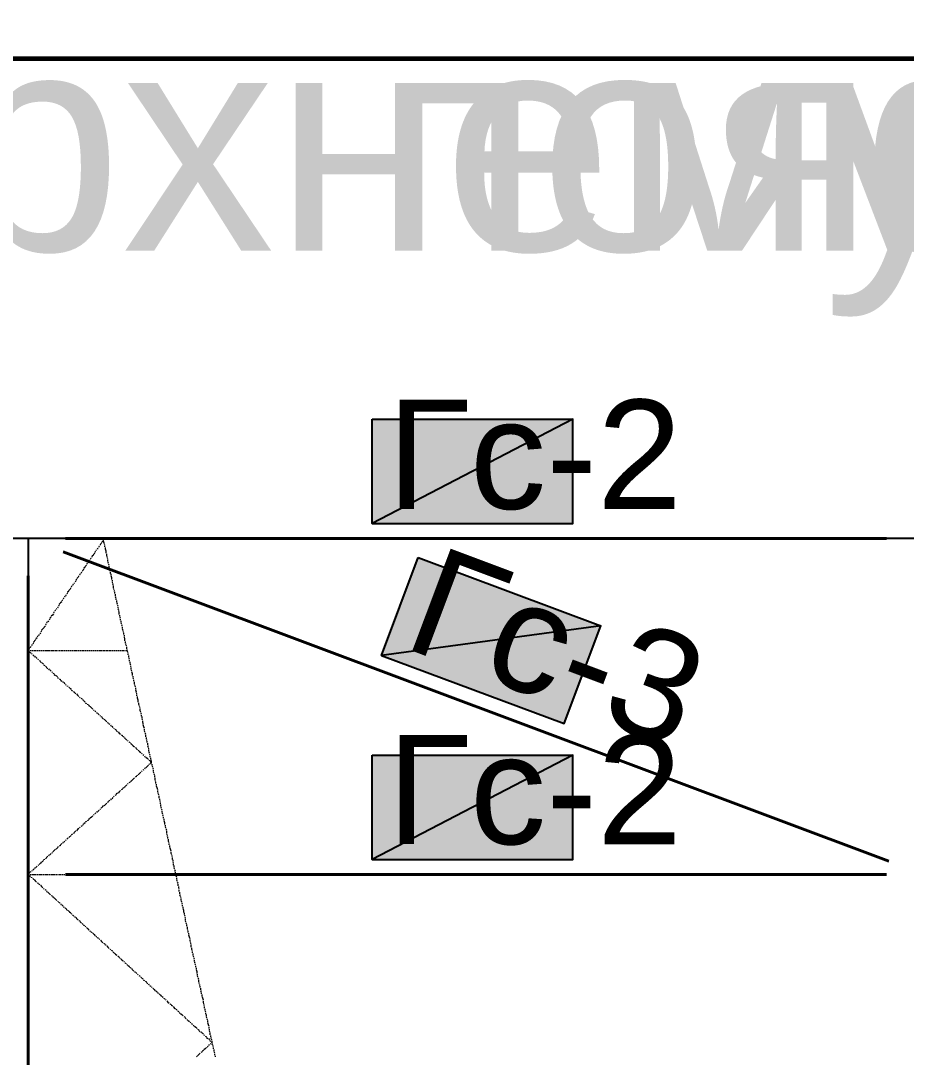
# Model space of a CAD drawing. Extents: x 8 to 21351, y 0 to 420.
# Drawn here: x 15812.33 to 15842, y 381.6 to 416.35 of the extents above; entities that cross this region are included whole.
import ezdxf

# ---------------------------------------------------------------- set-up
doc = ezdxf.new("R2010")
doc.units = 0
doc.styles.add('TEYPDFCAD_TEXT', font='arial.ttf')

msp = doc.modelspace()

# ---------------------------------------------------------------- hatches: boundary and pattern name
at = {"true_color": 0xffffff}
h = msp.add_hatch(color=0, dxfattribs=at)
h.paths.add_polyline_path([(15824.102, 402.992), (15830.833, 402.992), (15824.102, 399.5)])
h.paths.add_polyline_path([(15830.833, 402.992), (15824.102, 399.5), (15830.833, 399.5)])
h = msp.add_hatch(color=0, dxfattribs=at)
h.paths.add_polyline_path([(15825.647, 398.357), (15831.764, 396.071), (15824.42, 395.076)])
h.paths.add_polyline_path([(15831.764, 396.071), (15824.42, 395.076), (15830.537, 392.79)])
h = msp.add_hatch(color=0, dxfattribs=at)
h.paths.add_polyline_path([(15824.102, 391.731), (15830.833, 391.731), (15824.102, 388.239)])
h.paths.add_polyline_path([(15830.833, 391.731), (15824.102, 388.239), (15830.833, 388.239)])

# ---------------------------------------------------------------- linework, layer by layer
at = {"color": 0, "lineweight": 0, "true_color": 0xffffff}
for p, q in [((15824.102, 399.5), (15830.833, 399.5)), ((15824.42, 395.076), (15830.537, 392.79)), ((15824.102, 388.239), (15830.833, 388.239))]:
    msp.add_line(p, q, dxfattribs=at)
at = {"color": 7, "lineweight": 25}
for p, q in [((15822.091, 398.992), (15802.089, 398.992)), ((15812.587, 398.992), (15812.587, 385.593)), ((15824.589, 398.992), (15823.573, 398.992)), ((15846.073, 398.992), (15826.092, 398.992)), ((15812.587, 384.09), (15812.587, 383.074))]:
    msp.add_line(p, q, dxfattribs=at)
at = {"color": 7, "lineweight": 40}
for p, q in [((15841.332, 398.992), (15813.836, 398.992)), ((15841.416, 388.175), (15813.752, 398.547)), ((15812.587, 397.743), (15812.587, 310.219)), ((15841.332, 387.731), (15813.836, 387.731))]:
    msp.add_line(p, q, dxfattribs=at)
at = {"color": 7, "lineweight": 5}
for p, q in [((15815.106, 398.949), (15815.085, 398.928)), ((15815.106, 398.928), (15815.106, 398.949)), ((15814.873, 398.611), (15814.852, 398.589)), ((15814.916, 398.674), (15814.895, 398.632)), ((15814.958, 398.738), (15814.937, 398.695)), ((15815, 398.801), (15814.979, 398.759)), ((15815.043, 398.843), (15815, 398.801)), ((15815.085, 398.907), (15815.043, 398.865)), ((15815.127, 398.843), (15815.106, 398.907)), ((15815.149, 398.78), (15815.127, 398.822)), ((15815.149, 398.716), (15815.149, 398.759)), ((15815.17, 398.653), (15815.17, 398.695)), ((15815.191, 398.568), (15815.17, 398.632)), ((15814.641, 398.272), (15814.619, 398.23)), ((15814.683, 398.335), (15814.662, 398.293)), ((15814.725, 398.399), (15814.704, 398.357)), ((15814.768, 398.441), (15814.725, 398.399)), ((15814.81, 398.505), (15814.768, 398.462)), ((15814.831, 398.568), (15814.81, 398.526)), ((15815.191, 398.505), (15815.191, 398.568)), ((15815.212, 398.441), (15815.212, 398.484)), ((15815.233, 398.378), (15815.212, 398.42)), ((15815.254, 398.314), (15815.233, 398.357)), ((15815.254, 398.23), (15815.254, 398.293)), ((15814.408, 397.933), (15814.387, 397.891)), ((15814.45, 397.976), (15814.429, 397.933)), ((15814.492, 398.039), (15814.45, 397.997)), ((15814.535, 398.103), (15814.492, 398.06)), ((15814.556, 398.166), (15814.535, 398.124)), ((15814.598, 398.209), (15814.577, 398.166)), ((15815.276, 398.166), (15815.254, 398.209)), ((15815.297, 398.103), (15815.276, 398.145)), ((15815.297, 398.039), (15815.297, 398.081)), ((15815.318, 397.954), (15815.297, 398.018)), ((15815.339, 397.891), (15815.318, 397.933)), ((15814.175, 397.574), (15814.154, 397.531)), ((15814.217, 397.637), (15814.175, 397.595)), ((15814.26, 397.7), (15814.217, 397.658)), ((15814.281, 397.743), (15814.26, 397.7)), ((15814.323, 397.806), (15814.302, 397.764)), ((15814.365, 397.87), (15814.344, 397.827)), ((15815.339, 397.827), (15815.339, 397.87)), ((15815.36, 397.764), (15815.36, 397.806)), ((15815.381, 397.679), (15815.36, 397.743)), ((15815.381, 397.616), (15815.381, 397.679)), ((15815.403, 397.552), (15815.403, 397.595)), ((15813.942, 397.235), (15813.9, 397.192)), ((15813.984, 397.298), (15813.942, 397.256)), ((15814.006, 397.341), (15813.984, 397.298)), ((15814.048, 397.404), (15814.027, 397.362)), ((15814.09, 397.468), (15814.069, 397.425)), ((15814.133, 397.51), (15814.111, 397.489)), ((15815.424, 397.489), (15815.403, 397.531)), ((15815.445, 397.425), (15815.424, 397.468)), ((15815.445, 397.341), (15815.445, 397.404)), ((15815.466, 397.277), (15815.445, 397.319)), ((15815.487, 397.214), (15815.466, 397.256)), ((15813.709, 396.875), (15813.667, 396.833)), ((15813.73, 396.938), (15813.709, 396.896)), ((15813.773, 397.002), (15813.752, 396.96)), ((15813.815, 397.065), (15813.794, 397.023)), ((15813.857, 397.108), (15813.836, 397.065)), ((15813.9, 397.171), (15813.879, 397.129)), ((15815.487, 397.15), (15815.487, 397.192)), ((15815.508, 397.065), (15815.508, 397.129)), ((15815.53, 397.002), (15815.508, 397.044)), ((15815.53, 396.938), (15815.53, 396.981)), ((15815.551, 396.875), (15815.551, 396.917)), ((15815.572, 396.79), (15815.551, 396.854)), ((15813.455, 396.536), (15813.434, 396.494)), ((15813.498, 396.6), (15813.476, 396.557)), ((15813.54, 396.642), (15813.519, 396.621)), ((15813.582, 396.706), (15813.561, 396.663)), ((15813.625, 396.769), (15813.603, 396.727)), ((15813.667, 396.833), (15813.625, 396.79)), ((15815.593, 396.727), (15815.572, 396.769)), ((15815.593, 396.663), (15815.593, 396.706)), ((15815.614, 396.6), (15815.593, 396.642)), ((15815.635, 396.515), (15815.614, 396.579)), ((15815.635, 396.452), (15815.635, 396.515)), ((15813.222, 396.198), (15813.201, 396.155)), ((15813.265, 396.24), (15813.244, 396.198)), ((15813.307, 396.303), (15813.286, 396.261)), ((15813.349, 396.367), (15813.307, 396.325)), ((15813.392, 396.43), (15813.349, 396.388)), ((15813.434, 396.473), (15813.392, 396.43)), ((15815.657, 396.388), (15815.657, 396.43)), ((15815.678, 396.325), (15815.657, 396.367)), ((15815.678, 396.261), (15815.678, 396.303)), ((15815.699, 396.176), (15815.699, 396.24)), ((15815.72, 396.113), (15815.699, 396.155)), ((15812.99, 395.838), (15812.968, 395.796)), ((15813.032, 395.901), (15813.011, 395.859)), ((15813.074, 395.965), (15813.032, 395.923)), ((15813.117, 396.007), (15813.074, 395.965)), ((15813.159, 396.071), (15813.117, 396.028)), ((15813.18, 396.134), (15813.159, 396.092)), ((15815.741, 396.049), (15815.72, 396.092)), ((15815.741, 395.986), (15815.741, 396.028)), ((15815.762, 395.901), (15815.741, 395.965)), ((15815.784, 395.838), (15815.762, 395.88)), ((15815.784, 395.774), (15815.784, 395.817)), ((15812.757, 395.499), (15812.736, 395.457)), ((15812.799, 395.541), (15812.757, 395.52)), ((15812.841, 395.605), (15812.799, 395.563)), ((15812.884, 395.668), (15812.841, 395.626)), ((15812.905, 395.732), (15812.884, 395.69)), ((15812.947, 395.774), (15812.926, 395.732)), ((15815.805, 395.711), (15815.805, 395.753)), ((15815.826, 395.626), (15815.805, 395.69)), ((15815.826, 395.563), (15815.826, 395.626)), ((15815.847, 395.499), (15815.847, 395.541)), ((15815.868, 395.436), (15815.847, 395.478)), ((15812.587, 395.266), (15812.587, 395.245)), ((15812.587, 395.245), (15812.63, 395.203)), ((15812.587, 395.203), (15812.587, 395.245)), ((15812.587, 395.245), (15812.63, 395.245)), ((15812.587, 395.139), (15812.587, 395.182)), ((15812.587, 395.055), (15812.587, 395.118)), ((15812.63, 395.33), (15812.609, 395.288)), ((15812.63, 395.182), (15812.672, 395.16)), ((15812.672, 395.372), (15812.651, 395.33)), ((15812.651, 395.245), (15812.693, 395.245)), ((15812.714, 395.436), (15812.693, 395.393)), ((15812.693, 395.139), (15812.714, 395.118)), ((15812.714, 395.245), (15812.757, 395.245)), ((15812.778, 395.245), (15812.841, 395.245)), ((15812.863, 395.245), (15812.905, 395.245)), ((15812.926, 395.245), (15812.968, 395.245)), ((15812.99, 395.245), (15813.053, 395.245)), ((15813.074, 395.245), (15813.117, 395.245)), ((15813.138, 395.245), (15813.18, 395.245)), ((15813.201, 395.245), (15813.265, 395.245)), ((15813.265, 395.245), (15813.328, 395.245)), ((15813.349, 395.245), (15813.392, 395.245)), ((15813.413, 395.245), (15813.455, 395.245)), ((15813.476, 395.245), (15813.54, 395.245)), ((15813.561, 395.245), (15813.603, 395.245)), ((15813.625, 395.245), (15813.667, 395.245)), ((15813.688, 395.245), (15813.752, 395.245)), ((15813.773, 395.245), (15813.815, 395.245)), ((15813.836, 395.245), (15813.879, 395.245)), ((15813.9, 395.245), (15813.963, 395.245)), ((15813.984, 395.245), (15814.027, 395.245)), ((15814.048, 395.245), (15814.09, 395.245)), ((15814.111, 395.245), (15814.175, 395.245)), ((15814.175, 395.245), (15814.238, 395.245)), ((15814.26, 395.245), (15814.302, 395.245)), ((15814.323, 395.245), (15814.365, 395.245)), ((15814.387, 395.245), (15814.45, 395.245)), ((15814.471, 395.245), (15814.514, 395.245)), ((15814.535, 395.245), (15814.577, 395.245)), ((15814.598, 395.245), (15814.662, 395.245)), ((15814.683, 395.245), (15814.725, 395.245)), ((15814.746, 395.245), (15814.789, 395.245)), ((15814.81, 395.245), (15814.873, 395.245)), ((15814.895, 395.245), (15814.937, 395.245)), ((15814.958, 395.245), (15815, 395.245)), ((15815.022, 395.245), (15815.064, 395.245)), ((15815.085, 395.245), (15815.149, 395.245)), ((15815.17, 395.245), (15815.212, 395.245)), ((15815.233, 395.245), (15815.276, 395.245)), ((15815.297, 395.245), (15815.36, 395.245)), ((15815.381, 395.245), (15815.424, 395.245)), ((15815.445, 395.245), (15815.487, 395.245)), ((15815.508, 395.245), (15815.572, 395.245)), ((15815.593, 395.245), (15815.635, 395.245)), ((15815.657, 395.245), (15815.699, 395.245)), ((15815.72, 395.245), (15815.784, 395.245)), ((15815.805, 395.245), (15815.847, 395.245)), ((15815.889, 395.372), (15815.868, 395.414)), ((15815.868, 395.245), (15815.911, 395.245)), ((15815.889, 395.288), (15815.889, 395.351)), ((15815.911, 395.224), (15815.889, 395.266)), ((15815.932, 395.16), (15815.911, 395.203)), ((15815.932, 395.097), (15815.932, 395.139)), ((15812.587, 394.991), (15812.587, 395.055)), ((15812.587, 394.928), (15812.587, 394.97)), ((15812.587, 394.864), (15812.587, 394.906)), ((15812.587, 394.779), (15812.587, 394.843)), ((15812.736, 395.097), (15812.778, 395.055)), ((15812.799, 395.055), (15812.82, 395.012)), ((15812.841, 395.012), (15812.884, 394.97)), ((15812.905, 394.949), (15812.926, 394.928)), ((15812.947, 394.906), (15812.99, 394.885)), ((15812.99, 394.864), (15813.032, 394.822)), ((15813.053, 394.822), (15813.095, 394.779)), ((15815.953, 395.012), (15815.953, 395.076)), ((15815.974, 394.949), (15815.953, 394.991)), ((15815.974, 394.885), (15815.974, 394.928)), ((15815.995, 394.822), (15815.995, 394.864)), ((15816.016, 394.737), (15815.995, 394.801)), ((15812.587, 394.716), (15812.587, 394.758)), ((15812.587, 394.652), (15812.587, 394.695)), ((15812.587, 394.568), (15812.587, 394.631)), ((15812.587, 394.504), (15812.587, 394.547)), ((15812.587, 394.441), (15812.587, 394.483)), ((15812.587, 394.356), (15812.587, 394.42)), ((15813.095, 394.758), (15813.138, 394.737)), ((15813.159, 394.716), (15813.201, 394.695)), ((15813.201, 394.674), (15813.244, 394.631)), ((15813.265, 394.631), (15813.286, 394.589)), ((15813.307, 394.589), (15813.349, 394.547)), ((15813.371, 394.525), (15813.392, 394.504)), ((15813.413, 394.483), (15813.455, 394.462)), ((15813.455, 394.441), (15813.498, 394.399)), ((15816.038, 394.674), (15816.016, 394.716)), ((15816.038, 394.61), (15816.038, 394.652)), ((15816.059, 394.547), (15816.038, 394.589)), ((15816.08, 394.462), (15816.059, 394.525)), ((15816.08, 394.399), (15816.08, 394.462)), ((15812.587, 394.293), (15812.587, 394.335)), ((15812.587, 394.229), (15812.587, 394.271)), ((15812.587, 394.144), (15812.587, 394.208)), ((15812.587, 394.081), (15812.587, 394.144)), ((15813.519, 394.399), (15813.561, 394.356)), ((15813.561, 394.335), (15813.603, 394.314)), ((15813.625, 394.293), (15813.667, 394.271)), ((15813.667, 394.25), (15813.709, 394.208)), ((15813.73, 394.208), (15813.752, 394.166)), ((15813.773, 394.166), (15813.815, 394.123)), ((15813.836, 394.102), (15813.857, 394.081)), ((15816.101, 394.335), (15816.101, 394.377)), ((15816.122, 394.271), (15816.101, 394.314)), ((15816.122, 394.208), (15816.122, 394.25)), ((15816.143, 394.123), (15816.143, 394.187)), ((15816.165, 394.06), (15816.143, 394.102)), ((15812.587, 394.017), (15812.587, 394.06)), ((15812.587, 393.954), (15812.587, 393.996)), ((15812.587, 393.869), (15812.587, 393.933)), ((15812.587, 393.806), (15812.587, 393.848)), ((15812.587, 393.742), (15812.587, 393.785)), ((15812.587, 393.658), (15812.587, 393.721)), ((15813.879, 394.06), (15813.921, 394.039)), ((15813.942, 394.017), (15813.963, 393.975)), ((15813.984, 393.975), (15814.027, 393.933)), ((15814.027, 393.912), (15814.069, 393.89)), ((15814.09, 393.869), (15814.133, 393.848)), ((15814.133, 393.827), (15814.175, 393.785)), ((15814.196, 393.785), (15814.238, 393.742)), ((15814.238, 393.742), (15814.281, 393.7)), ((15816.186, 393.996), (15816.165, 394.039)), ((15816.186, 393.933), (15816.186, 393.975)), ((15816.207, 393.848), (15816.186, 393.912)), ((15816.228, 393.785), (15816.207, 393.827)), ((15816.228, 393.721), (15816.228, 393.764)), ((15812.587, 393.594), (15812.587, 393.637)), ((15812.587, 393.531), (15812.587, 393.573)), ((15812.587, 393.446), (15812.587, 393.51)), ((15812.587, 393.382), (15812.587, 393.425)), ((15814.302, 393.679), (15814.323, 393.658)), ((15814.344, 393.637), (15814.387, 393.615)), ((15814.408, 393.594), (15814.429, 393.552)), ((15814.45, 393.552), (15814.492, 393.51)), ((15814.492, 393.488), (15814.535, 393.467)), ((15814.556, 393.446), (15814.598, 393.425)), ((15814.598, 393.404), (15814.641, 393.361)), ((15816.249, 393.658), (15816.249, 393.7)), ((15816.27, 393.573), (15816.249, 393.637)), ((15816.27, 393.51), (15816.27, 393.573)), ((15816.292, 393.446), (15816.292, 393.488)), ((15816.313, 393.382), (15816.292, 393.425)), ((15812.587, 393.319), (15812.587, 393.361)), ((15812.587, 393.234), (15812.587, 393.298)), ((15812.587, 393.171), (15812.587, 393.234)), ((15812.587, 393.107), (15812.587, 393.15)), ((15812.587, 393.044), (15812.587, 393.086)), ((15814.662, 393.361), (15814.704, 393.319)), ((15814.704, 393.319), (15814.746, 393.277)), ((15814.768, 393.255), (15814.789, 393.234)), ((15814.81, 393.213), (15814.852, 393.192)), ((15814.873, 393.171), (15814.895, 393.128)), ((15814.916, 393.128), (15814.958, 393.086)), ((15814.979, 393.065), (15815, 393.044)), ((15816.334, 393.319), (15816.313, 393.361)), ((15816.334, 393.234), (15816.334, 393.298)), ((15816.355, 393.171), (15816.334, 393.213)), ((15816.376, 393.107), (15816.355, 393.15)), ((15816.376, 393.044), (15816.376, 393.086)), ((15812.587, 392.959), (15812.587, 393.023)), ((15812.587, 392.896), (15812.587, 392.938)), ((15812.587, 392.832), (15812.587, 392.874)), ((15812.587, 392.747), (15812.587, 392.811)), ((15812.587, 392.684), (15812.587, 392.726)), ((15815.022, 393.023), (15815.064, 393.002)), ((15815.064, 392.98), (15815.106, 392.938)), ((15815.127, 392.938), (15815.17, 392.896)), ((15815.17, 392.896), (15815.212, 392.853)), ((15815.233, 392.832), (15815.276, 392.811)), ((15815.276, 392.79), (15815.318, 392.769)), ((15815.339, 392.747), (15815.36, 392.705)), ((15815.381, 392.705), (15815.424, 392.663)), ((15816.397, 392.959), (15816.397, 393.023)), ((15816.419, 392.896), (15816.397, 392.938)), ((15816.419, 392.832), (15816.419, 392.874)), ((15816.44, 392.769), (15816.44, 392.811)), ((15816.461, 392.684), (15816.44, 392.747)), ((15816.482, 392.62), (15816.461, 392.684)), ((15812.587, 392.62), (15812.587, 392.663)), ((15812.587, 392.536), (15812.587, 392.599)), ((15812.587, 392.472), (15812.587, 392.515)), ((15812.587, 392.409), (15812.587, 392.451)), ((15812.587, 392.324), (15812.587, 392.388)), ((15815.445, 392.642), (15815.466, 392.62)), ((15815.487, 392.599), (15815.53, 392.578)), ((15815.53, 392.557), (15815.572, 392.515)), ((15815.593, 392.515), (15815.635, 392.472)), ((15815.635, 392.472), (15815.678, 392.43)), ((15815.699, 392.409), (15815.741, 392.388)), ((15815.741, 392.366), (15815.784, 392.345)), ((15816.482, 392.557), (15816.482, 392.599)), ((15816.503, 392.493), (15816.482, 392.536)), ((15816.524, 392.43), (15816.503, 392.472)), ((15816.524, 392.345), (15816.524, 392.409)), ((15812.587, 392.261), (15812.587, 392.324)), ((15812.587, 392.197), (15812.587, 392.239)), ((15812.587, 392.134), (15812.587, 392.176)), ((15812.587, 392.049), (15812.587, 392.113)), ((15812.587, 391.985), (15812.587, 392.028)), ((15815.805, 392.324), (15815.826, 392.282)), ((15815.847, 392.282), (15815.889, 392.239)), ((15815.911, 392.218), (15815.932, 392.197)), ((15815.953, 392.176), (15815.995, 392.155)), ((15816.016, 392.134), (15816.038, 392.091)), ((15816.059, 392.091), (15816.101, 392.049)), ((15816.101, 392.049), (15816.143, 392.007)), ((15816.165, 391.985), (15816.207, 391.964)), ((15816.546, 392.282), (15816.546, 392.324)), ((15816.567, 392.218), (15816.546, 392.261)), ((15816.567, 392.155), (15816.567, 392.197)), ((15816.588, 392.07), (15816.588, 392.134)), ((15816.609, 392.007), (15816.588, 392.049)), ((15816.63, 391.943), (15816.609, 391.985)), ((15812.587, 391.922), (15812.587, 391.964)), ((15812.587, 391.837), (15812.587, 391.901)), ((15812.587, 391.774), (15812.587, 391.816)), ((15812.587, 391.71), (15812.587, 391.753)), ((15812.587, 391.626), (15812.587, 391.689)), ((15816.207, 391.943), (15816.249, 391.922)), ((15816.27, 391.901), (15816.313, 391.858)), ((15816.313, 391.858), (15816.355, 391.816)), ((15816.376, 391.795), (15816.397, 391.774)), ((15816.419, 391.753), (15816.461, 391.731)), ((15816.482, 391.71), (15816.503, 391.668)), ((15816.524, 391.668), (15816.567, 391.626)), ((15816.63, 391.88), (15816.63, 391.922)), ((15816.651, 391.795), (15816.63, 391.858)), ((15816.673, 391.731), (15816.651, 391.774)), ((15816.673, 391.668), (15816.673, 391.71)), ((15816.694, 391.604), (15816.694, 391.647)), ((15812.587, 391.562), (15812.587, 391.604)), ((15812.587, 391.499), (15812.587, 391.541)), ((15812.587, 391.414), (15812.587, 391.478)), ((15812.587, 391.351), (15812.587, 391.414)), ((15812.587, 391.287), (15812.587, 391.329)), ((15816.503, 391.308), (15816.482, 391.266)), ((15816.567, 391.351), (15816.524, 391.308)), ((15816.567, 391.626), (15816.609, 391.583)), ((15816.609, 391.393), (15816.567, 391.351)), ((15816.63, 391.562), (15816.673, 391.541)), ((15816.673, 391.435), (15816.63, 391.414)), ((15816.673, 391.52), (15816.715, 391.499)), ((15816.715, 391.499), (15816.673, 391.456)), ((15816.715, 391.52), (15816.694, 391.583)), ((15816.715, 391.456), (15816.715, 391.52)), ((15816.736, 391.393), (15816.736, 391.435)), ((15816.757, 391.329), (15816.736, 391.372)), ((15816.778, 391.266), (15816.757, 391.308)), ((15812.587, 391.223), (15812.587, 391.266)), ((15812.587, 391.139), (15812.587, 391.202)), ((15812.587, 391.075), (15812.587, 391.118)), ((15812.587, 391.012), (15812.587, 391.054)), ((15812.587, 390.927), (15812.587, 390.991)), ((15816.143, 390.969), (15816.101, 390.927)), ((15816.207, 391.012), (15816.165, 390.991)), ((15816.249, 391.054), (15816.207, 391.033)), ((15816.313, 391.118), (15816.27, 391.075)), ((15816.355, 391.16), (15816.313, 391.118)), ((15816.397, 391.202), (15816.376, 391.181)), ((15816.461, 391.245), (15816.419, 391.223)), ((15816.778, 391.181), (15816.778, 391.245)), ((15816.8, 391.118), (15816.778, 391.16)), ((15816.821, 391.054), (15816.8, 391.096)), ((15816.821, 390.991), (15816.821, 391.033)), ((15816.842, 390.906), (15816.842, 390.969)), ((15812.587, 390.864), (15812.587, 390.906)), ((15812.587, 390.8), (15812.587, 390.842)), ((15812.587, 390.716), (15812.587, 390.779)), ((15812.587, 390.652), (15812.587, 390.694)), ((15812.587, 390.589), (15812.587, 390.631)), ((15815.784, 390.631), (15815.741, 390.61)), ((15815.826, 390.694), (15815.805, 390.652)), ((15815.889, 390.737), (15815.847, 390.694)), ((15815.932, 390.779), (15815.911, 390.758)), ((15815.995, 390.821), (15815.953, 390.8)), ((15816.038, 390.885), (15816.016, 390.842)), ((15816.101, 390.927), (15816.059, 390.885)), ((15816.863, 390.842), (15816.842, 390.885)), ((15816.863, 390.779), (15816.863, 390.821)), ((15816.884, 390.716), (15816.884, 390.758)), ((15816.905, 390.631), (15816.884, 390.694)), ((15816.927, 390.567), (15816.905, 390.631)), ((15812.587, 390.504), (15812.587, 390.567)), ((15812.587, 390.44), (15812.587, 390.504)), ((15812.587, 390.377), (15812.587, 390.419)), ((15812.587, 390.313), (15812.587, 390.356)), ((15812.587, 390.229), (15812.587, 390.292)), ((15815.36, 390.271), (15815.339, 390.229)), ((15815.424, 390.313), (15815.381, 390.271)), ((15815.466, 390.356), (15815.445, 390.334)), ((15815.53, 390.398), (15815.487, 390.377)), ((15815.572, 390.461), (15815.53, 390.419)), ((15815.635, 390.504), (15815.593, 390.461)), ((15815.678, 390.546), (15815.635, 390.504)), ((15815.741, 390.589), (15815.699, 390.567)), ((15816.927, 390.504), (15816.927, 390.546)), ((15816.948, 390.44), (15816.927, 390.483)), ((15816.969, 390.377), (15816.948, 390.419)), ((15816.969, 390.292), (15816.969, 390.356)), ((15816.99, 390.229), (15816.99, 390.271)), ((15812.587, 390.165), (15812.587, 390.207)), ((15812.587, 390.102), (15812.587, 390.144)), ((15812.587, 390.017), (15812.587, 390.08)), ((15812.587, 389.953), (15812.587, 389.996)), ((15812.587, 389.89), (15812.587, 389.932)), ((15815, 389.932), (15814.979, 389.911)), ((15815.064, 389.975), (15815.022, 389.953)), ((15815.106, 390.038), (15815.064, 389.996)), ((15815.17, 390.08), (15815.127, 390.038)), ((15815.212, 390.123), (15815.17, 390.08)), ((15815.276, 390.165), (15815.233, 390.144)), ((15815.318, 390.207), (15815.276, 390.186)), ((15817.011, 390.165), (15816.99, 390.207)), ((15817.011, 390.102), (15817.011, 390.144)), ((15817.032, 390.017), (15817.032, 390.08)), ((15817.054, 389.953), (15817.032, 389.996)), ((15817.075, 389.89), (15817.054, 389.932)), ((15812.587, 389.805), (15812.587, 389.869)), ((15812.587, 389.742), (15812.587, 389.784)), ((15812.587, 389.678), (15812.587, 389.721)), ((15812.587, 389.594), (15812.587, 389.657)), ((15812.587, 389.53), (15812.587, 389.594)), ((15814.598, 389.551), (15814.556, 389.53)), ((15814.641, 389.615), (15814.598, 389.572)), ((15814.704, 389.657), (15814.662, 389.615)), ((15814.746, 389.699), (15814.704, 389.657)), ((15814.789, 389.742), (15814.768, 389.721)), ((15814.852, 389.784), (15814.81, 389.763)), ((15814.895, 389.848), (15814.873, 389.805)), ((15814.958, 389.89), (15814.916, 389.848)), ((15817.075, 389.827), (15817.075, 389.869)), ((15817.096, 389.742), (15817.075, 389.805)), ((15817.117, 389.678), (15817.096, 389.721)), ((15817.117, 389.615), (15817.117, 389.657)), ((15817.138, 389.551), (15817.138, 389.594)), ((15812.587, 389.467), (15812.587, 389.509)), ((15812.587, 389.403), (15812.587, 389.445)), ((15812.587, 389.318), (15812.587, 389.382)), ((15812.587, 389.255), (15812.587, 389.297)), ((15812.587, 389.192), (15812.587, 389.234)), ((15814.238, 389.234), (15814.196, 389.192)), ((15814.281, 389.276), (15814.238, 389.234)), ((15814.323, 389.318), (15814.302, 389.297)), ((15814.387, 389.361), (15814.344, 389.34)), ((15814.429, 389.424), (15814.408, 389.382)), ((15814.492, 389.467), (15814.45, 389.424)), ((15814.535, 389.509), (15814.492, 389.488)), ((15817.159, 389.467), (15817.138, 389.53)), ((15817.159, 389.403), (15817.159, 389.467)), ((15817.181, 389.34), (15817.181, 389.382)), ((15817.202, 389.276), (15817.181, 389.318)), ((15817.223, 389.213), (15817.202, 389.255)), ((15812.587, 389.107), (15812.587, 389.17)), ((15812.587, 389.043), (15812.587, 389.086)), ((15812.587, 388.98), (15812.587, 389.022)), ((15812.587, 388.895), (15812.587, 388.959)), ((15812.587, 388.832), (15812.587, 388.874)), ((15813.857, 388.895), (15813.836, 388.874)), ((15813.921, 388.959), (15813.879, 388.916)), ((15813.963, 389.001), (15813.942, 388.959)), ((15814.027, 389.043), (15813.984, 389.001)), ((15814.069, 389.086), (15814.027, 389.065)), ((15814.133, 389.128), (15814.09, 389.107)), ((15814.175, 389.192), (15814.133, 389.149)), ((15817.223, 389.128), (15817.223, 389.192)), ((15817.244, 389.065), (15817.223, 389.107)), ((15817.265, 389.001), (15817.244, 389.043)), ((15817.265, 388.937), (15817.265, 388.98)), ((15817.286, 388.853), (15817.286, 388.916)), ((15812.587, 388.768), (15812.587, 388.81)), ((15812.587, 388.683), (15812.587, 388.747)), ((15812.587, 388.62), (15812.587, 388.683)), ((15812.587, 388.557), (15812.587, 388.599)), ((15812.587, 388.493), (15812.587, 388.535)), ((15813.455, 388.535), (15813.413, 388.493)), ((15813.498, 388.578), (15813.455, 388.535)), ((15813.561, 388.62), (15813.519, 388.578)), ((15813.603, 388.662), (15813.561, 388.641)), ((15813.667, 388.705), (15813.625, 388.683)), ((15813.709, 388.768), (15813.667, 388.726)), ((15813.752, 388.81), (15813.73, 388.768)), ((15813.815, 388.853), (15813.773, 388.81)), ((15817.308, 388.789), (15817.286, 388.832)), ((15817.308, 388.726), (15817.308, 388.768)), ((15817.329, 388.662), (15817.329, 388.705)), ((15817.35, 388.578), (15817.329, 388.641)), ((15817.371, 388.514), (15817.35, 388.578)), ((15812.587, 388.408), (15812.587, 388.472)), ((15812.587, 388.345), (15812.587, 388.387)), ((15812.587, 388.281), (15812.587, 388.324)), ((15812.587, 388.197), (15812.587, 388.26)), ((15812.587, 388.133), (15812.587, 388.175)), ((15813.095, 388.197), (15813.053, 388.154)), ((15813.138, 388.239), (15813.095, 388.218)), ((15813.201, 388.281), (15813.159, 388.26)), ((15813.244, 388.345), (15813.201, 388.303)), ((15813.286, 388.387), (15813.265, 388.345)), ((15813.349, 388.43), (15813.307, 388.387)), ((15813.392, 388.472), (15813.371, 388.451)), ((15817.371, 388.451), (15817.371, 388.493)), ((15817.392, 388.387), (15817.371, 388.43)), ((15817.413, 388.324), (15817.392, 388.366)), ((15817.413, 388.239), (15817.413, 388.303)), ((15817.435, 388.175), (15817.435, 388.218)), ((15812.587, 388.07), (15812.587, 388.112)), ((15812.587, 387.985), (15812.587, 388.048)), ((15812.587, 387.921), (15812.587, 387.964)), ((15812.587, 387.858), (15812.587, 387.9)), ((15812.587, 387.773), (15812.587, 387.837)), ((15812.672, 387.816), (15812.63, 387.795)), ((15812.714, 387.858), (15812.693, 387.837)), ((15812.778, 387.921), (15812.736, 387.879)), ((15812.82, 387.964), (15812.799, 387.921)), ((15812.884, 388.006), (15812.841, 387.964)), ((15812.926, 388.048), (15812.905, 388.027)), ((15812.99, 388.112), (15812.947, 388.07)), ((15813.032, 388.154), (15812.99, 388.112)), ((15817.456, 388.112), (15817.435, 388.154)), ((15817.456, 388.048), (15817.456, 388.091)), ((15817.477, 387.964), (15817.477, 388.027)), ((15817.498, 387.9), (15817.477, 387.943)), ((15817.519, 387.837), (15817.498, 387.879)), ((15817.519, 387.773), (15817.519, 387.816)), ((15812.63, 387.773), (15812.587, 387.731)), ((15812.587, 387.71), (15812.587, 387.773)), ((15812.587, 387.731), (15812.63, 387.731)), ((15812.587, 387.731), (15812.609, 387.71)), ((15812.587, 387.646), (15812.587, 387.689)), ((15812.587, 387.583), (15812.587, 387.625)), ((15812.587, 387.498), (15812.587, 387.562)), ((15812.587, 387.435), (15812.587, 387.477)), ((15812.63, 387.71), (15812.651, 387.667)), ((15812.651, 387.731), (15812.693, 387.731)), ((15812.672, 387.646), (15812.714, 387.625)), ((15812.714, 387.731), (15812.778, 387.731)), ((15812.736, 387.604), (15812.757, 387.562)), ((15812.778, 387.562), (15812.82, 387.519)), ((15812.799, 387.731), (15812.841, 387.731)), ((15812.82, 387.519), (15812.863, 387.477)), ((15812.863, 387.731), (15812.905, 387.731)), ((15812.926, 387.731), (15812.99, 387.731)), ((15813.011, 387.731), (15813.053, 387.731)), ((15813.074, 387.731), (15813.117, 387.731)), ((15813.138, 387.731), (15813.201, 387.731)), ((15813.201, 387.731), (15813.265, 387.731)), ((15813.286, 387.731), (15813.328, 387.731)), ((15813.349, 387.731), (15813.392, 387.731)), ((15813.413, 387.731), (15813.476, 387.731)), ((15813.498, 387.731), (15813.54, 387.731)), ((15813.561, 387.731), (15813.603, 387.731)), ((15813.625, 387.731), (15813.688, 387.731)), ((15813.709, 387.731), (15813.752, 387.731)), ((15813.773, 387.731), (15813.815, 387.731)), ((15813.836, 387.731), (15813.9, 387.731)), ((15813.921, 387.731), (15813.963, 387.731)), ((15813.984, 387.731), (15814.027, 387.731)), ((15814.048, 387.731), (15814.111, 387.731)), ((15814.111, 387.731), (15814.175, 387.731)), ((15814.196, 387.731), (15814.238, 387.731)), ((15814.26, 387.731), (15814.302, 387.731)), ((15814.323, 387.731), (15814.387, 387.731)), ((15814.408, 387.731), (15814.45, 387.731)), ((15814.471, 387.731), (15814.514, 387.731)), ((15814.535, 387.731), (15814.598, 387.731)), ((15814.619, 387.731), (15814.662, 387.731)), ((15814.683, 387.731), (15814.725, 387.731)), ((15814.746, 387.731), (15814.81, 387.731)), ((15814.831, 387.731), (15814.873, 387.731)), ((15814.895, 387.731), (15814.937, 387.731)), ((15814.958, 387.731), (15815, 387.731)), ((15815.022, 387.731), (15815.085, 387.731)), ((15815.106, 387.731), (15815.149, 387.731)), ((15815.17, 387.731), (15815.212, 387.731)), ((15815.233, 387.731), (15815.297, 387.731)), ((15815.318, 387.731), (15815.36, 387.731)), ((15815.381, 387.731), (15815.424, 387.731)), ((15815.445, 387.731), (15815.508, 387.731)), ((15815.53, 387.731), (15815.572, 387.731)), ((15815.593, 387.731), (15815.635, 387.731)), ((15815.657, 387.731), (15815.72, 387.731)), ((15815.741, 387.731), (15815.784, 387.731)), ((15815.805, 387.731), (15815.847, 387.731)), ((15815.868, 387.731), (15815.911, 387.731)), ((15815.932, 387.731), (15815.995, 387.731)), ((15816.016, 387.731), (15816.059, 387.731)), ((15816.08, 387.731), (15816.122, 387.731)), ((15816.143, 387.731), (15816.207, 387.731)), ((15816.228, 387.731), (15816.27, 387.731)), ((15816.292, 387.731), (15816.334, 387.731)), ((15816.355, 387.731), (15816.419, 387.731)), ((15816.44, 387.731), (15816.482, 387.731)), ((15816.503, 387.731), (15816.546, 387.731)), ((15816.567, 387.731), (15816.63, 387.731)), ((15816.63, 387.731), (15816.694, 387.731)), ((15816.715, 387.731), (15816.757, 387.731)), ((15816.778, 387.731), (15816.821, 387.731)), ((15816.842, 387.731), (15816.905, 387.731)), ((15816.927, 387.731), (15816.969, 387.731)), ((15816.99, 387.731), (15817.032, 387.731)), ((15817.054, 387.731), (15817.117, 387.731)), ((15817.138, 387.731), (15817.181, 387.731)), ((15817.202, 387.731), (15817.244, 387.731)), ((15817.265, 387.731), (15817.329, 387.731)), ((15817.35, 387.731), (15817.392, 387.731)), ((15817.413, 387.731), (15817.456, 387.731)), ((15817.477, 387.731), (15817.519, 387.731)), ((15817.54, 387.689), (15817.519, 387.752)), ((15817.562, 387.625), (15817.54, 387.689)), ((15817.562, 387.562), (15817.562, 387.604)), ((15817.583, 387.498), (15817.562, 387.541)), ((15817.604, 387.435), (15817.583, 387.477)), ((15812.587, 387.371), (15812.587, 387.413)), ((15812.587, 387.286), (15812.587, 387.35)), ((15812.587, 387.223), (15812.587, 387.265)), ((15812.587, 387.159), (15812.587, 387.202)), ((15812.587, 387.075), (15812.587, 387.138)), ((15812.884, 387.456), (15812.926, 387.435)), ((15812.926, 387.413), (15812.968, 387.392)), ((15812.99, 387.371), (15813.032, 387.329)), ((15813.032, 387.329), (15813.074, 387.286)), ((15813.095, 387.265), (15813.117, 387.244)), ((15813.138, 387.223), (15813.18, 387.202)), ((15813.201, 387.181), (15813.222, 387.138)), ((15813.244, 387.138), (15813.286, 387.096)), ((15817.604, 387.35), (15817.604, 387.413)), ((15817.625, 387.286), (15817.625, 387.329)), ((15817.646, 387.223), (15817.625, 387.265)), ((15817.646, 387.159), (15817.646, 387.202)), ((15817.667, 387.075), (15817.667, 387.138)), ((15812.587, 387.011), (15812.587, 387.054)), ((15812.587, 386.948), (15812.587, 386.99)), ((15812.587, 386.863), (15812.587, 386.927)), ((15812.587, 386.8), (15812.587, 386.863)), ((15812.587, 386.736), (15812.587, 386.779)), ((15813.286, 387.096), (15813.328, 387.054)), ((15813.349, 387.032), (15813.392, 387.011)), ((15813.392, 386.99), (15813.434, 386.948)), ((15813.455, 386.948), (15813.498, 386.906)), ((15813.498, 386.906), (15813.54, 386.863)), ((15813.561, 386.842), (15813.582, 386.821)), ((15813.603, 386.8), (15813.646, 386.779)), ((15817.689, 387.011), (15817.667, 387.054)), ((15817.71, 386.948), (15817.689, 386.99)), ((15817.71, 386.884), (15817.71, 386.927)), ((15817.731, 386.8), (15817.71, 386.863)), ((15817.752, 386.736), (15817.731, 386.779)), ((15812.587, 386.673), (15812.587, 386.715)), ((15812.587, 386.588), (15812.587, 386.651)), ((15812.587, 386.524), (15812.587, 386.567)), ((15812.587, 386.461), (15812.587, 386.503)), ((15812.587, 386.376), (15812.587, 386.44)), ((15813.667, 386.757), (15813.688, 386.715)), ((15813.709, 386.715), (15813.752, 386.673)), ((15813.752, 386.651), (15813.794, 386.63)), ((15813.815, 386.609), (15813.857, 386.588)), ((15813.857, 386.567), (15813.9, 386.524)), ((15813.921, 386.524), (15813.963, 386.482)), ((15813.963, 386.482), (15814.006, 386.44)), ((15817.752, 386.673), (15817.752, 386.715)), ((15817.773, 386.609), (15817.773, 386.651)), ((15817.794, 386.524), (15817.773, 386.588)), ((15817.794, 386.461), (15817.794, 386.524)), ((15817.816, 386.397), (15817.816, 386.44)), ((15812.587, 386.313), (15812.587, 386.355)), ((15812.587, 386.249), (15812.587, 386.292)), ((15812.587, 386.165), (15812.587, 386.228)), ((15812.587, 386.101), (15812.587, 386.144)), ((15812.587, 386.038), (15812.587, 386.08)), ((15814.027, 386.419), (15814.048, 386.397)), ((15814.069, 386.376), (15814.111, 386.334)), ((15814.133, 386.334), (15814.154, 386.292)), ((15814.175, 386.292), (15814.217, 386.249)), ((15814.217, 386.228), (15814.26, 386.207)), ((15814.281, 386.186), (15814.323, 386.165)), ((15814.323, 386.144), (15814.365, 386.101)), ((15814.387, 386.101), (15814.408, 386.059)), ((15817.837, 386.334), (15817.816, 386.376)), ((15817.858, 386.271), (15817.837, 386.313)), ((15817.858, 386.186), (15817.858, 386.249)), ((15817.879, 386.122), (15817.858, 386.165)), ((15817.9, 386.059), (15817.879, 386.101)), ((15812.587, 385.953), (15812.587, 386.017)), ((15812.587, 385.889), (15812.587, 385.953)), ((15812.587, 385.826), (15812.587, 385.868)), ((15812.587, 385.762), (15812.587, 385.805)), ((15812.587, 385.678), (15812.587, 385.741)), ((15814.429, 386.038), (15814.471, 386.017)), ((15814.492, 385.995), (15814.514, 385.974)), ((15814.535, 385.953), (15814.577, 385.911)), ((15814.577, 385.911), (15814.619, 385.868)), ((15814.641, 385.847), (15814.683, 385.826)), ((15814.683, 385.805), (15814.725, 385.784)), ((15814.746, 385.762), (15814.789, 385.72)), ((15817.9, 385.995), (15817.9, 386.038)), ((15817.921, 385.911), (15817.921, 385.974)), ((15817.943, 385.847), (15817.921, 385.889)), ((15817.943, 385.784), (15817.943, 385.826)), ((15817.964, 385.72), (15817.964, 385.762)), ((15812.587, 385.614), (15812.587, 385.657)), ((15812.587, 385.551), (15812.587, 385.593)), ((15812.587, 385.466), (15812.587, 385.53)), ((15812.587, 385.403), (15812.587, 385.445)), ((15812.587, 385.339), (15812.587, 385.382)), ((15814.789, 385.72), (15814.831, 385.678)), ((15814.852, 385.678), (15814.873, 385.635)), ((15814.895, 385.614), (15814.937, 385.593)), ((15814.958, 385.572), (15814.979, 385.551)), ((15815, 385.53), (15815.043, 385.487)), ((15815.043, 385.487), (15815.085, 385.445)), ((15815.106, 385.424), (15815.149, 385.403)), ((15815.149, 385.382), (15815.191, 385.36)), ((15817.985, 385.635), (15817.964, 385.699)), ((15818.006, 385.572), (15817.985, 385.635)), ((15818.006, 385.509), (15818.006, 385.551)), ((15818.027, 385.445), (15818.006, 385.487)), ((15818.048, 385.382), (15818.027, 385.424)), ((15812.587, 385.255), (15812.587, 385.318)), ((15812.587, 385.191), (15812.587, 385.233)), ((15812.587, 385.127), (15812.587, 385.17)), ((15812.587, 385.043), (15812.587, 385.106)), ((15812.587, 384.979), (15812.587, 385.043)), ((15815.212, 385.339), (15815.254, 385.297)), ((15815.254, 385.297), (15815.297, 385.255)), ((15815.318, 385.233), (15815.339, 385.212)), ((15815.36, 385.191), (15815.403, 385.17)), ((15815.424, 385.149), (15815.445, 385.106)), ((15815.466, 385.106), (15815.508, 385.064)), ((15815.508, 385.064), (15815.551, 385.022)), ((15818.048, 385.297), (15818.048, 385.36)), ((15818.07, 385.233), (15818.07, 385.276)), ((15818.091, 385.17), (15818.07, 385.212)), ((15818.091, 385.106), (15818.091, 385.149)), ((15818.112, 385.022), (15818.112, 385.085)), ((15812.587, 384.916), (15812.587, 384.958)), ((15812.587, 384.852), (15812.587, 384.895)), ((15812.587, 384.768), (15812.587, 384.831)), ((15812.587, 384.704), (15812.587, 384.746)), ((15815.572, 385), (15815.614, 384.979)), ((15815.614, 384.958), (15815.657, 384.937)), ((15815.678, 384.916), (15815.72, 384.873)), ((15815.72, 384.873), (15815.762, 384.831)), ((15815.784, 384.81), (15815.805, 384.789)), ((15815.826, 384.768), (15815.868, 384.746)), ((15815.889, 384.725), (15815.911, 384.683)), ((15818.133, 384.958), (15818.112, 385)), ((15818.154, 384.895), (15818.133, 384.937)), ((15818.154, 384.831), (15818.154, 384.873)), ((15818.175, 384.746), (15818.154, 384.81)), ((15818.197, 384.683), (15818.175, 384.725)), ((15812.587, 384.641), (15812.587, 384.683)), ((15812.587, 384.556), (15812.587, 384.62)), ((15812.587, 384.492), (15812.587, 384.535)), ((15812.587, 384.429), (15812.587, 384.471)), ((15812.587, 384.344), (15812.587, 384.408)), ((15815.932, 384.683), (15815.974, 384.641)), ((15815.974, 384.62), (15816.016, 384.598)), ((15816.038, 384.577), (15816.08, 384.556)), ((15816.08, 384.535), (15816.122, 384.492)), ((15816.143, 384.492), (15816.165, 384.45)), ((15816.186, 384.45), (15816.228, 384.408)), ((15816.249, 384.387), (15816.27, 384.365)), ((15816.292, 384.344), (15816.334, 384.323)), ((15818.197, 384.62), (15818.197, 384.662)), ((15818.218, 384.556), (15818.218, 384.598)), ((15818.239, 384.471), (15818.218, 384.535)), ((15818.239, 384.408), (15818.239, 384.471)), ((15818.26, 384.344), (15818.26, 384.387)), ((15812.587, 384.281), (15812.587, 384.323)), ((15812.587, 384.217), (15812.587, 384.26)), ((15812.587, 384.133), (15812.587, 384.196)), ((15812.587, 384.069), (15812.587, 384.133)), ((15812.587, 384.006), (15812.587, 384.048)), ((15816.355, 384.302), (15816.376, 384.26)), ((15816.397, 384.26), (15816.44, 384.217)), ((15816.44, 384.196), (15816.482, 384.175)), ((15816.503, 384.154), (15816.546, 384.133)), ((15816.546, 384.111), (15816.588, 384.069)), ((15816.609, 384.069), (15816.63, 384.027)), ((15816.651, 384.006), (15816.694, 383.985)), ((15818.281, 384.281), (15818.26, 384.323)), ((15818.302, 384.217), (15818.281, 384.26)), ((15818.302, 384.133), (15818.302, 384.196)), ((15818.324, 384.069), (15818.302, 384.111)), ((15818.345, 384.006), (15818.324, 384.048)), ((15812.587, 383.942), (15812.587, 383.985)), ((15812.587, 383.858), (15812.587, 383.921)), ((15812.587, 383.794), (15812.587, 383.836)), ((15812.587, 383.73), (15812.587, 383.773)), ((15812.587, 383.646), (15812.587, 383.709)), ((15816.715, 383.963), (15816.736, 383.942)), ((15816.757, 383.921), (15816.8, 383.879)), ((15816.8, 383.879), (15816.842, 383.836)), ((15816.863, 383.836), (15816.905, 383.794)), ((15816.905, 383.773), (15816.948, 383.752)), ((15816.969, 383.73), (15817.011, 383.688)), ((15817.011, 383.688), (15817.054, 383.646)), ((15817.075, 383.646), (15817.096, 383.603)), ((15818.345, 383.942), (15818.345, 383.985)), ((15818.366, 383.858), (15818.366, 383.921)), ((15818.387, 383.794), (15818.366, 383.836)), ((15818.387, 383.73), (15818.387, 383.773)), ((15818.408, 383.667), (15818.408, 383.709)), ((15818.429, 383.582), (15818.408, 383.646)), ((15812.587, 383.582), (15812.587, 383.625)), ((15812.587, 383.519), (15812.587, 383.561)), ((15812.587, 383.434), (15812.587, 383.498)), ((15812.587, 383.371), (15812.587, 383.413)), ((15812.587, 383.307), (15812.587, 383.349)), ((15817.117, 383.582), (15817.159, 383.561)), ((15817.181, 383.54), (15817.202, 383.519)), ((15817.223, 383.498), (15817.265, 383.455)), ((15817.265, 383.455), (15817.308, 383.413)), ((15817.329, 383.392), (15817.371, 383.371)), ((15817.371, 383.349), (15817.413, 383.328)), ((15817.435, 383.307), (15817.477, 383.265)), ((15818.451, 383.519), (15818.429, 383.582)), ((15818.451, 383.455), (15818.451, 383.498)), ((15818.472, 383.392), (15818.451, 383.434)), ((15818.493, 383.328), (15818.472, 383.371)), ((15818.493, 383.244), (15818.493, 383.307)), ((15812.587, 383.223), (15812.587, 383.286)), ((15812.587, 383.159), (15812.587, 383.223)), ((15812.587, 383.096), (15812.587, 383.138)), ((15812.587, 383.032), (15812.587, 383.074)), ((15812.587, 382.947), (15812.587, 383.011)), ((15817.477, 383.265), (15817.519, 383.223)), ((15817.54, 383.223), (15817.562, 383.18)), ((15817.583, 383.159), (15817.625, 383.138)), ((15817.646, 383.117), (15817.667, 383.074)), ((15817.689, 383.074), (15817.731, 383.032)), ((15817.731, 383.032), (15817.773, 382.99)), ((15817.794, 382.968), (15817.837, 382.947)), ((15818.514, 383.18), (15818.514, 383.223)), ((15818.535, 383.117), (15818.514, 383.159)), ((15818.535, 383.053), (15818.535, 383.096)), ((15818.556, 382.968), (15818.556, 383.032)), ((15818.578, 382.905), (15818.556, 382.947)), ((15812.587, 382.884), (15812.587, 382.926)), ((15812.587, 382.82), (15812.587, 382.863)), ((15812.587, 382.736), (15812.587, 382.799)), ((15812.587, 382.672), (15812.587, 382.714)), ((15812.587, 382.609), (15812.587, 382.651)), ((15817.837, 382.926), (15817.879, 382.905)), ((15817.9, 382.884), (15817.921, 382.841)), ((15817.943, 382.841), (15817.985, 382.799)), ((15818.006, 382.778), (15818.027, 382.757)), ((15818.048, 382.736), (15818.091, 382.714)), ((15818.112, 382.693), (15818.133, 382.651)), ((15818.154, 382.651), (15818.197, 382.609)), ((15818.197, 382.609), (15818.239, 382.566)), ((15818.599, 382.841), (15818.578, 382.884)), ((15818.599, 382.778), (15818.599, 382.82)), ((15818.62, 382.693), (15818.599, 382.757)), ((15818.641, 382.63), (15818.62, 382.693)), ((15818.641, 382.566), (15818.641, 382.609)), ((15812.587, 382.524), (15812.587, 382.587)), ((15812.587, 382.46), (15812.587, 382.503)), ((15812.587, 382.397), (15812.587, 382.439)), ((15812.587, 382.312), (15812.587, 382.376)), ((15812.587, 382.249), (15812.587, 382.312)), ((15818.26, 382.545), (15818.302, 382.524)), ((15818.302, 382.503), (15818.345, 382.46)), ((15818.366, 382.46), (15818.387, 382.418)), ((15818.408, 382.418), (15818.451, 382.376)), ((15818.472, 382.355), (15818.493, 382.334)), ((15818.514, 382.312), (15818.556, 382.291)), ((15818.556, 382.27), (15818.599, 382.228)), ((15818.662, 382.503), (15818.662, 382.545)), ((15818.683, 382.439), (15818.662, 382.482)), ((15818.683, 382.355), (15818.683, 382.418)), ((15818.705, 382.291), (15818.705, 382.334)), ((15818.726, 382.228), (15818.705, 382.27)), ((15812.587, 382.185), (15812.587, 382.228)), ((15812.587, 382.122), (15812.587, 382.164)), ((15812.587, 382.037), (15812.587, 382.101)), ((15812.587, 381.974), (15812.587, 382.016)), ((15812.587, 381.91), (15812.587, 381.952)), ((15818.556, 381.931), (15818.514, 381.889)), ((15818.599, 381.974), (15818.578, 381.931)), ((15818.62, 382.228), (15818.662, 382.185)), ((15818.662, 382.016), (15818.62, 381.995)), ((15818.662, 382.164), (15818.705, 382.143)), ((15818.705, 382.058), (15818.683, 382.037)), ((15818.747, 382.164), (15818.726, 382.207)), ((15818.726, 382.122), (15818.747, 382.101)), ((15818.747, 382.101), (15818.726, 382.079)), ((15818.747, 382.079), (15818.747, 382.143)), ((15818.768, 382.016), (15818.747, 382.058)), ((15818.789, 381.952), (15818.768, 381.995)), ((15818.789, 381.889), (15818.789, 381.931)), ((15812.587, 381.825), (15812.587, 381.889)), ((15812.587, 381.762), (15812.587, 381.804)), ((15812.587, 381.699), (15812.587, 381.741)), ((15812.587, 381.614), (15812.587, 381.677)), ((15818.239, 381.635), (15818.218, 381.614)), ((15818.302, 381.699), (15818.26, 381.656)), ((15818.345, 381.741), (15818.302, 381.699)), ((15818.408, 381.783), (15818.366, 381.762)), ((15818.451, 381.825), (15818.408, 381.804)), ((15818.514, 381.889), (15818.472, 381.847)), ((15818.81, 381.804), (15818.81, 381.868)), ((15818.832, 381.741), (15818.81, 381.783)), ((15818.832, 381.677), (15818.832, 381.72)), ((15818.853, 381.614), (15818.853, 381.656))]:
    msp.add_line(p, q, dxfattribs=at)
at = {"lineweight": 60}
msp.add_lwpolyline([(15572.854, 5.08), (16141.835, 5.08), (16141.835, 415.078), (15572.854, 415.078)], close=True, dxfattribs=at)
at = {"color": 0, "true_color": 0xffffff}
for points in [[(15824.102, 402.992), (15830.833, 402.992), (15824.102, 399.5)], [(15830.833, 402.992), (15824.102, 399.5), (15830.833, 399.5)], [(15825.647, 398.357), (15831.764, 396.071), (15824.42, 395.076)], [(15831.764, 396.071), (15824.42, 395.076), (15830.537, 392.79)], [(15824.102, 391.731), (15830.833, 391.731), (15824.102, 388.239)], [(15830.833, 391.731), (15824.102, 388.239), (15830.833, 388.239)]]:
    msp.add_lwpolyline(points, close=True, dxfattribs=at)

# ---------------------------------------------------------------- texts
at = {"color": 7, "style": 'TEYPDFCAD_TEXT'}
for s, height, p in [('ферм', 7.3201, (15840.496, 408.644)), ('верхнему', 7.3201, (15798.916, 408.644)), ('поясу', 7.3201, (15824.174, 408.644)), ('Гс-2', 3.6618, (15824.61, 399.986)), ('Гс-2', 3.6618, (15824.61, 388.747))]:
    msp.add_text(s, height=height, dxfattribs=at).set_placement(p)
msp.add_text('Гс-3', height=3.6618, rotation=-20.5829, dxfattribs=at).set_placement((15825.055, 395.372))

doc.saveas('drawing.dxf')
